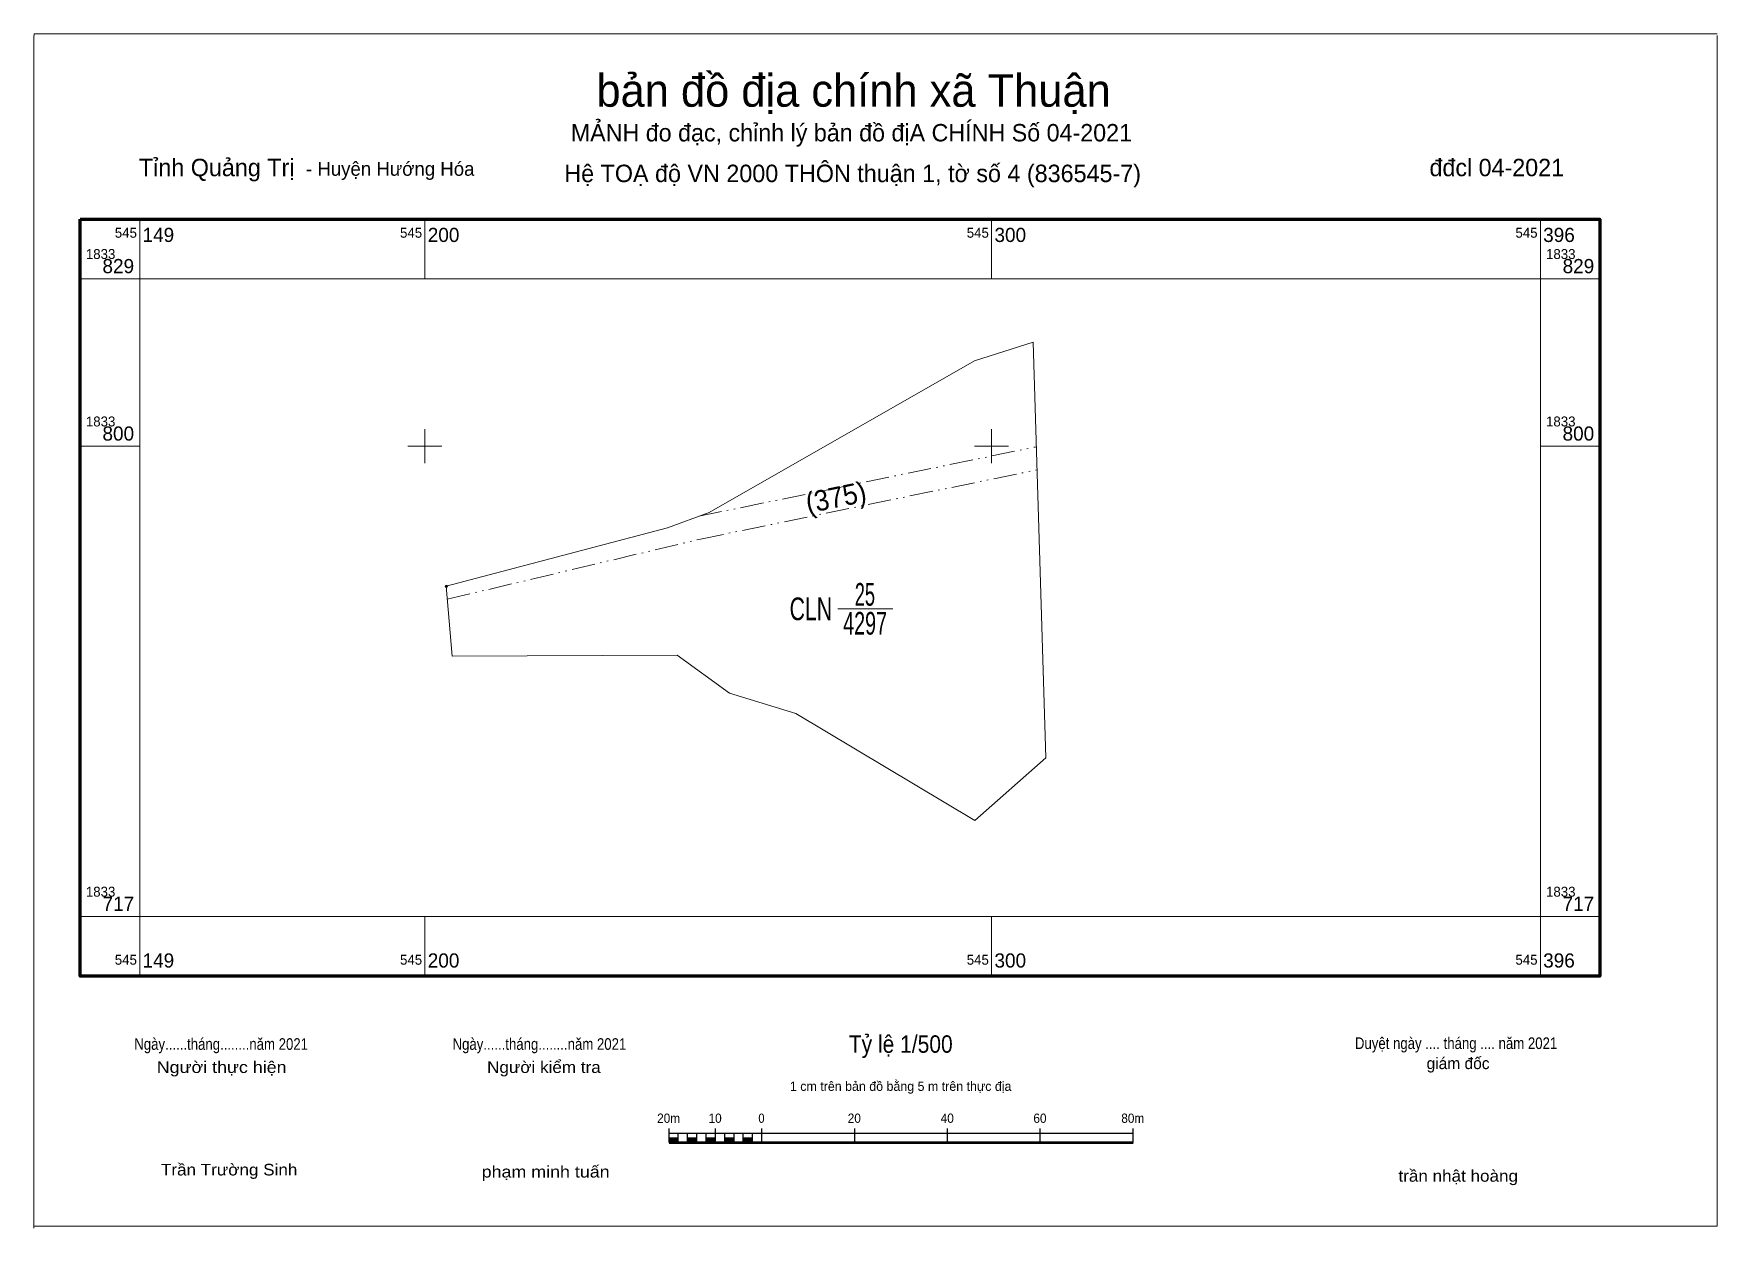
# Model space of a CAD drawing. Header units: metres. Extents: x 545131 to 545428, y 1833662 to 1833873.
import ezdxf
from ezdxf.enums import TextEntityAlignment as Align

# ---------------------------------------------------------------- set-up
doc = ezdxf.new("R2010")
doc.units = ezdxf.units.M
doc.header["$LTSCALE"] = 0.82
doc.header["$PDMODE"] = 32
doc.header["$PDSIZE"] = 0.41
doc.linetypes.add('DASH_DOUBLE_DOT', pattern=[9.2, 5, -1.2, 0.3, -1.2, 0.3, -1.2])
for name, color, linetype, lineweight in [('10', 7, 'Continuous', 13), ('11', 7, 'Continuous', 13), ('13', 7, 'Continuous', 13), ('2', 7, 'Continuous', 25), ('59', 7, 'DASH_DOUBLE_DOT', 13), ('63', 7, 'Continuous', 13)]:
    doc.layers.add(name, color=color, linetype=linetype, lineweight=lineweight)
doc.layers.add('4', color=7, linetype='Continuous')
doc.layers.add('9', color=7, linetype='Continuous')

msp = doc.modelspace()

# ---------------------------------------------------------------- hatches: boundary and pattern name
at = {"layer": '2'}
for points in [[(545243.07, 1833677.21), (545244.71, 1833677.21), (545244.71, 1833678.03), (545243.07, 1833678.03)], [(545246.35, 1833677.21), (545247.98, 1833677.21), (545247.98, 1833678.03), (545246.35, 1833678.03)], [(545249.62, 1833677.21), (545251.26, 1833677.21), (545251.26, 1833678.03), (545249.62, 1833678.03)], [(545252.9, 1833677.21), (545254.54, 1833677.21), (545254.54, 1833678.03), (545252.9, 1833678.03)], [(545256.17, 1833677.21), (545257.81, 1833677.21), (545257.81, 1833678.03), (545256.17, 1833678.03)]]:
    msp.add_hatch(color=256, dxfattribs=at).paths.add_polyline_path(points)

# ---------------------------------------------------------------- linework, layer by layer
at = {"layer": '10'}
for points in [[(545297.02, 1833734), (545309.54, 1833745.06), (545307.32, 1833818.37), (545296.96, 1833815.09), (545250.16, 1833788.33), (545242.83, 1833785.63), (545203.76, 1833775.32)], [(545203.76, 1833775.32), (545204.79, 1833763), (545244.48, 1833763.18), (545253.72, 1833756.46), (545265.46, 1833752.85), (545297.02, 1833734)]]:
    msp.add_lwpolyline(points, dxfattribs=at)
msp.add_point((545203.76, 1833775.32), dxfattribs=at)
at = {"layer": '11'}
for p, q in [((545131.05, 1833872.77), (545428.05, 1833872.77)), ((545428.05, 1833872.45), (545428.05, 1833662.45)), ((545428.05, 1833662.44), (545131.05, 1833662.44))]:
    msp.add_line(p, q, dxfattribs=at)
msp.add_lwpolyline([(545130.96, 1833662.07), (545130.96, 1833872.07), (545131.05, 1833872.77)], dxfattribs=at)
at = {"layer": '13'}
msp.add_line((545272.84, 1833771.33), (545282.55, 1833771.33), dxfattribs=at)
at = {"layer": '2'}
for p, q in [((545243.07, 1833677.21), (545243.07, 1833679.67)), ((545243.07, 1833678.85), (545324.97, 1833678.85)), ((545244.71, 1833677.21), (545244.71, 1833678.85)), ((545246.35, 1833677.21), (545246.35, 1833678.85)), ((545247.98, 1833677.21), (545247.98, 1833678.85)), ((545249.62, 1833677.21), (545249.62, 1833678.85)), ((545251.26, 1833677.21), (545251.26, 1833679.67)), ((545252.9, 1833677.21), (545252.9, 1833678.85)), ((545254.54, 1833677.21), (545254.54, 1833678.85)), ((545256.17, 1833677.21), (545256.17, 1833678.85)), ((545257.81, 1833677.21), (545257.81, 1833678.85)), ((545259.45, 1833677.21), (545259.45, 1833679.67)), ((545275.83, 1833677.21), (545275.83, 1833679.67)), ((545292.21, 1833677.21), (545292.21, 1833679.67)), ((545308.59, 1833677.21), (545308.59, 1833679.67)), ((545324.97, 1833677.21), (545324.97, 1833679.67))]:
    msp.add_line(p, q, dxfattribs=at)
at = {"layer": '2', "lineweight": 53}
msp.add_line((545243.07, 1833677.21), (545324.97, 1833677.21), dxfattribs=at)
at = {"layer": '2', "lineweight": 13}
for points in [[(545243.07, 1833677.21), (545244.71, 1833677.21), (545244.71, 1833678.03), (545243.07, 1833678.03)], [(545246.35, 1833677.21), (545247.98, 1833677.21), (545247.98, 1833678.03), (545246.35, 1833678.03)], [(545249.62, 1833677.21), (545251.26, 1833677.21), (545251.26, 1833678.03), (545249.62, 1833678.03)], [(545252.9, 1833677.21), (545254.54, 1833677.21), (545254.54, 1833678.03), (545252.9, 1833678.03)], [(545256.17, 1833677.21), (545257.81, 1833677.21), (545257.81, 1833678.03), (545256.17, 1833678.03)]]:
    msp.add_lwpolyline(points, close=True, dxfattribs=at)
at = {"layer": '59'}
for points in [[(545248.31, 1833787.65), (545307.68, 1833799.87), (545307.88, 1833799.91)], [(545203.95, 1833773.02), (545248.64, 1833783.64), (545307.71, 1833795.78), (545308, 1833795.84)]]:
    msp.add_lwpolyline(points, dxfattribs=at)
at = {"layer": '63'}
for p, q in [((545149.67, 1833829.53), (545149.67, 1833840.03)), ((545200, 1833829.53), (545200, 1833840.03)), ((545300, 1833829.53), (545300, 1833840.03)), ((545396.82, 1833829.53), (545396.82, 1833840.03)), ((545149.67, 1833829.53), (545139.17, 1833829.53)), ((545396.82, 1833829.53), (545407.32, 1833829.53)), ((545200, 1833797), (545200, 1833803)), ((545300, 1833797), (545300, 1833803)), ((545149.67, 1833800), (545139.17, 1833800)), ((545197, 1833800), (545203, 1833800)), ((545297, 1833800), (545303, 1833800)), ((545396.82, 1833800), (545407.32, 1833800)), ((545149.67, 1833717.06), (545139.17, 1833717.06)), ((545149.67, 1833717.06), (545149.67, 1833706.56)), ((545200, 1833717.06), (545200, 1833706.56)), ((545300, 1833717.06), (545300, 1833706.56)), ((545396.82, 1833717.06), (545396.82, 1833706.56)), ((545396.82, 1833717.06), (545407.32, 1833717.06))]:
    msp.add_line(p, q, dxfattribs=at)
at = {"layer": '63', "lineweight": 70}
msp.add_lwpolyline([(545139.17, 1833840.03), (545407.32, 1833840.03), (545407.32, 1833706.56), (545139.17, 1833706.56)], close=True, dxfattribs=at)
at = {"layer": '63'}
msp.add_lwpolyline([(545149.67, 1833829.53), (545396.82, 1833829.53), (545396.82, 1833717.06), (545149.67, 1833717.06)], close=True, dxfattribs=at)

# ---------------------------------------------------------------- texts
at = {"layer": '13', "width": 0.6}
msp.add_text('25', height=4, dxfattribs=at).set_placement((545277.635, 1833771.88), align=Align.CENTER)
at = {"layer": '2'}
for s, height, p in [('bản đồ địa chính xã Thuận', 5.731, (545275.64, 1833859.89)), ('MẢNH đo đạc, chỉnh lý bản đồ địA CHÍNH Số 04-2021', 3.07, (545275.25, 1833853.77)), ('Hệ TOẠ độ VN 2000 THÔN thuận 1, tờ số 4 (836545-7)', 3.078, (545275.475, 1833846.59)), ('giám đốc', 2.047, (545382.305, 1833690.15)), ('1 cm trên bản đồ bằng 5 m trên thực địa', 1.638, (545283.95, 1833686.31))]:
    msp.add_text(s, height=height, dxfattribs=at).set_placement(p, align=Align.CENTER)
for s, height, p in [('Tỉnh Quảng Trị ', 3.078, (545149.53, 1833847.63)), ('- Huyện Hướng Hóa', 2.456, (545179.01, 1833847.71))]:
    msp.add_text(s, height=height, dxfattribs=at).set_placement(p)
msp.add_text(' đđcl 04-2021', height=3.07, dxfattribs=at).set_placement((545401, 1833847.63), align=Align.RIGHT)
at = {"layer": '2', "width": 0.7}
msp.add_text('CLN', height=4, dxfattribs=at).set_placement((545271.84, 1833769.33), align=Align.RIGHT)
at = {"layer": '2'}
for s, height, width, p in [('Tỷ lệ 1/500', 3.079, 0.9, (545283.96, 1833693.03)), ('Ngày......tháng........năm 2021', 2.047, 0.85, (545164.04, 1833693.55)), ('Ngày......tháng........năm 2021', 2.047, 0.85, (545220.2, 1833693.55)), ('Duyệt ngày .... tháng .... năm 2021', 2.047, 0.85, (545381.95, 1833693.69)), ('Người thực hiện', 2.047, 1.15, (545164.13, 1833689.47)), ('Người kiểm tra', 2.047, 1.1, (545220.995, 1833689.47)), ('20m', 1.638, 0.95, (545243, 1833680.67)), ('10', 1.638, 0.95, (545251.205, 1833680.67)), ('0', 1.638, 0.9, (545259.385, 1833680.67)), ('20', 1.638, 0.95, (545275.765, 1833680.67)), ('40', 1.638, 0.95, (545292.165, 1833680.67)), ('60', 1.638, 0.95, (545308.525, 1833680.67)), ('80m', 1.638, 0.95, (545324.9, 1833680.67)), ('Trần Trường Sinh', 2.047, 1.1, (545165.45, 1833671.39)), ('phạm minh tuấn', 2.047, 1.15, (545221.3, 1833671.03)), ('trần nhật hoàng', 2.047, 1.1, (545382.33, 1833670.29))]:
    msp.add_text(s, height=height, dxfattribs=dict(at, width=width)).set_placement(p, align=Align.CENTER)
at = {"layer": '4', "width": 0.65}
msp.add_text('4297', height=4, dxfattribs=at).set_placement((545277.67, 1833766.78), align=Align.CENTER)
at = {"layer": '63'}
for s, height, p in [('149', 2.5, (545150.17, 1833836.03)), ('200', 2.5, (545200.5, 1833836.03)), ('300', 2.5, (545300.5, 1833836.03)), ('396', 2.5, (545397.32, 1833836.03)), ('1833', 1.75, (545140.17, 1833833.03)), ('1833', 1.75, (545397.82, 1833833.03)), ('1833', 1.75, (545140.17, 1833803.5)), ('1833', 1.75, (545397.82, 1833803.5)), ('1833', 1.75, (545140.17, 1833720.56)), ('1833', 1.75, (545397.82, 1833720.56)), ('149', 2.5, (545150.17, 1833708.06)), ('200', 2.5, (545200.5, 1833708.06)), ('300', 2.5, (545300.5, 1833708.06)), ('396', 2.5, (545397.32, 1833708.06))]:
    msp.add_text(s, height=height, dxfattribs=at).set_placement(p)
for s, height, p in [('545', 1.75, (545149.18, 1833836.78)), ('545', 1.75, (545199.51, 1833836.78)), ('545', 1.75, (545299.51, 1833836.78)), ('545', 1.75, (545396.33, 1833836.78)), ('829', 2.5, (545148.68, 1833830.53)), ('829', 2.5, (545406.33, 1833830.53)), ('800', 2.5, (545148.68, 1833801)), ('800', 2.5, (545406.32, 1833801)), ('717', 2.5, (545148.69, 1833718.06)), ('717', 2.5, (545406.32, 1833718.06)), ('545', 1.75, (545149.18, 1833708.56)), ('545', 1.75, (545199.51, 1833708.56)), ('545', 1.75, (545299.51, 1833708.56)), ('545', 1.75, (545396.33, 1833708.56))]:
    msp.add_text(s, height=height, dxfattribs=at).set_placement(p, align=Align.RIGHT)
at = {"layer": '9', "width": 0.95}
msp.add_text('(375)', height=3.627, rotation=11.601, dxfattribs=at).set_placement((545272.88, 1833789.224), align=Align.CENTER)

doc.saveas('drawing.dxf')
